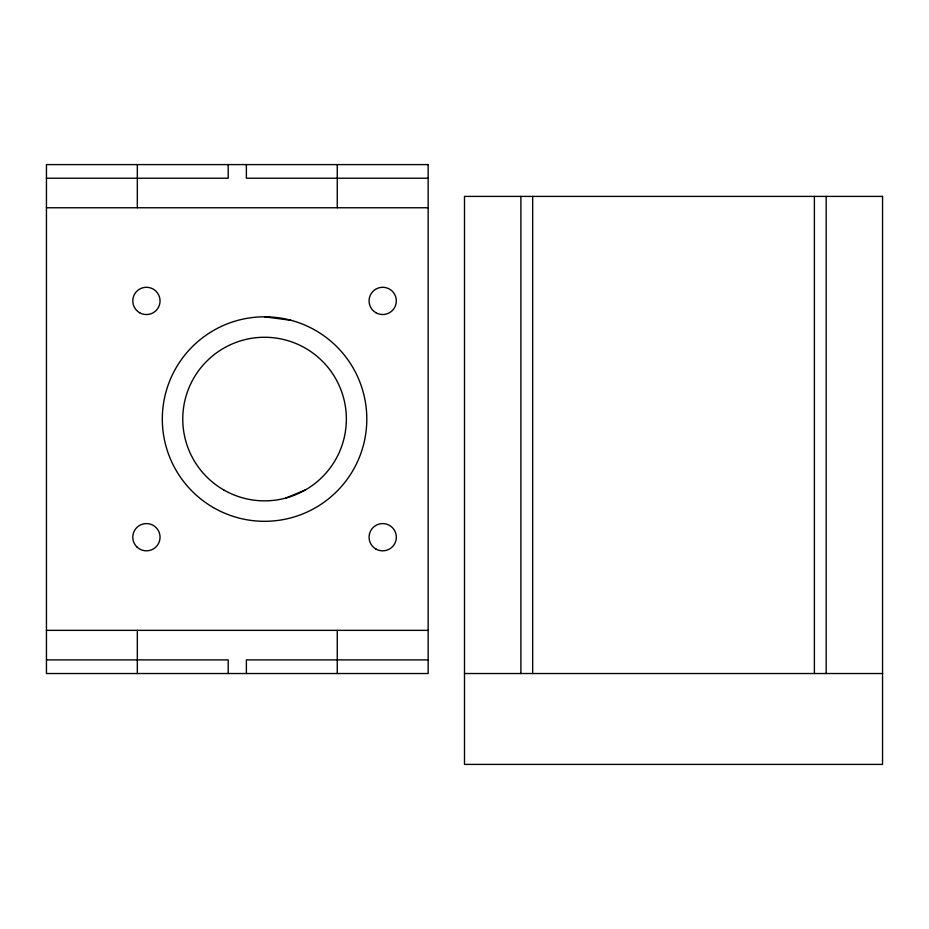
<?xml version="1.0" encoding="UTF-8"?>
<svg xmlns="http://www.w3.org/2000/svg" width="929" height="929" viewBox="0 0 929 929"><rect width="100%" height="100%" fill="white"/><g stroke="black" fill="none" stroke-linecap="round" stroke-linejoin="round"><path stroke-width="1.39" d="M285.737 498.06L305.455 489.897M46.45 178.229L228.209 178.229L228.209 164.596M428.153 178.229L246.382 178.229L246.382 164.596M46.45 207.759L428.153 207.759M46.45 630.361L428.153 630.361M46.45 659.892L228.209 659.892L228.209 673.525M428.153 659.892L246.382 659.892L246.382 673.525M464.5 673.525L882.55 673.525M264.568 316.824L291.021 320.308M826.16 196.402L826.16 673.525M814.385 196.402L814.385 673.525M532.665 196.402L532.665 673.525M520.89 196.402L520.89 673.525M337.262 164.596L337.262 207.759M337.262 630.361L337.262 673.525M137.329 164.596L137.329 207.759M137.329 630.361L137.329 673.525M428.153 164.596L46.45 164.596L46.45 673.525L428.153 673.525L428.153 164.596M882.55 196.402L464.5 196.402L464.5 764.404L882.55 764.404L882.55 196.402M213.438 507.606A102.236 102.236 0 0 0 366.804 419.06A102.236 102.236 0 0 0 213.438 330.515A102.236 102.236 0 0 0 213.438 507.606M223.668 489.897A81.787 81.787 0 0 0 346.354 419.06A81.787 81.787 0 0 0 223.668 348.224A81.787 81.787 0 0 0 223.668 489.897M136.784 546.844A13.633 13.633 0 0 0 159.591 540.736A13.633 13.633 0 0 0 142.892 524.037A13.633 13.633 0 0 0 136.784 546.844M139.605 312.725A13.633 13.633 0 0 0 160.055 300.915A13.633 13.633 0 0 0 139.605 289.105A13.633 13.633 0 0 0 139.605 312.725M375.897 549.016A13.633 13.633 0 0 0 396.335 537.206A13.633 13.633 0 0 0 375.897 525.396A13.633 13.633 0 0 0 375.897 549.016M375.897 312.725A13.633 13.633 0 0 0 396.335 300.915A13.633 13.633 0 0 0 375.897 289.105A13.633 13.633 0 0 0 375.897 312.725"/></g></svg>
